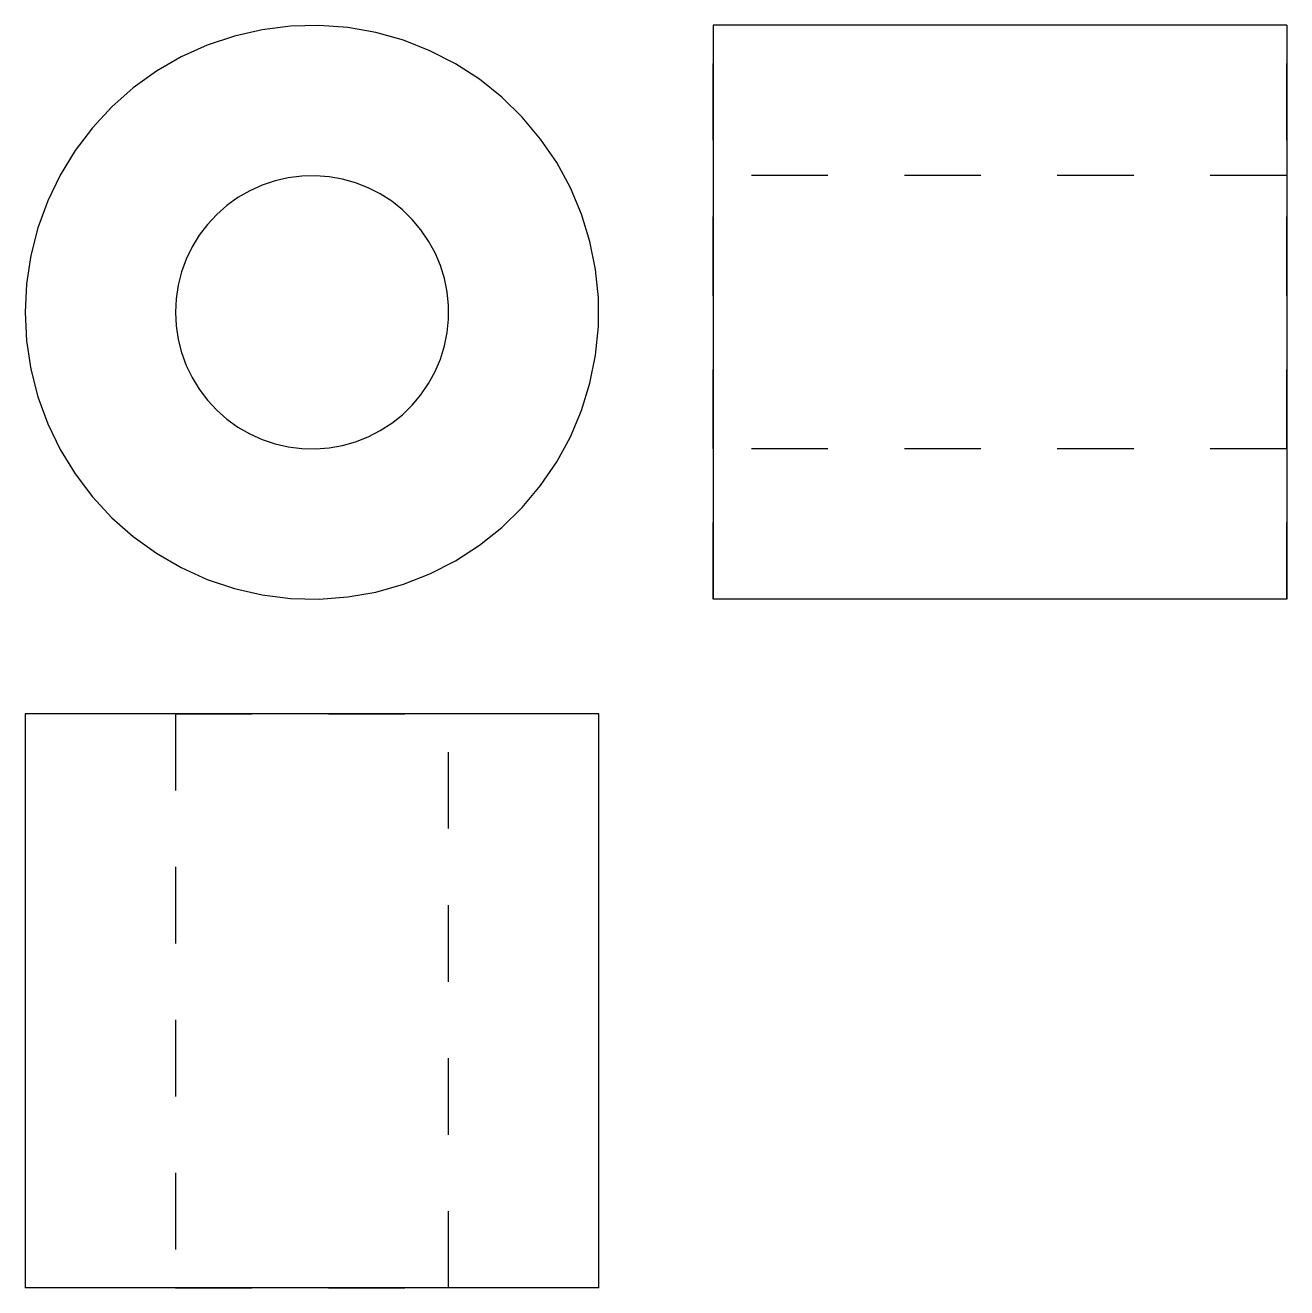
# Model space of a CAD drawing. Extents: x 0 to 1.65, y 0 to 1.65.
import ezdxf

# ---------------------------------------------------------------- set-up
doc = ezdxf.new("R2010")
doc.units = 0
doc.linetypes.add('HIDDEN', pattern=[0.037501, 0.025013, -0.012488])
for name, color, linetype in [('FRONT', 7, 'CONTINUOUS'), ('LEFT', 7, 'CONTINUOUS'), ('LEFT_HID', 7, 'HIDDEN'), ('TOP', 7, 'CONTINUOUS'), ('TOP_HID', 7, 'HIDDEN')]:
    doc.layers.add(name, color=color, linetype=linetype)

msp = doc.modelspace()

# ---------------------------------------------------------------- linework, layer by layer
at = {"layer": 'FRONT'}
for p, q in [((0.273435, 1.635868), (0.237997, 1.623961)), ((0.309882, 1.644186), (0.273435, 1.635868)), ((0.346976, 1.648835), (0.309882, 1.644186)), ((0.384349, 1.649767), (0.346976, 1.648835)), ((0.421629, 1.646973), (0.384349, 1.649767)), ((0.458445, 1.640481), (0.421629, 1.646973)), ((0.494432, 1.630356), (0.458445, 1.640481)), ((0.237997, 1.623961), (0.203921, 1.608585)), ((0.529233, 1.616698), (0.494432, 1.630356)), ((0.203921, 1.608585), (0.171545, 1.589893)), ((0.5625, 1.599643), (0.529233, 1.616698)), ((0.171545, 1.589893), (0.141191, 1.56807)), ((0.593904, 1.57936), (0.5625, 1.599643)), ((0.141191, 1.56807), (0.113161, 1.543334)), ((0.623132, 1.556051), (0.593904, 1.57936)), ((0.649894, 1.529948), (0.623132, 1.556051)), ((0.113161, 1.543334), (0.087733, 1.515929)), ((0.673925, 1.50131), (0.649894, 1.529948)), ((0.087733, 1.515929), (0.06516, 1.486128)), ((0.06516, 1.486128), (0.045667, 1.454229)), ((0.694984, 1.470422), (0.673925, 1.50131)), ((0.712863, 1.43759), (0.694984, 1.470422)), ((0.045667, 1.454229), (0.029446, 1.420546)), ((0.361655, 1.452956), (0.343991, 1.450742)), ((0.379452, 1.453399), (0.361655, 1.452956)), ((0.397204, 1.452069), (0.379452, 1.453399)), ((0.414736, 1.448978), (0.397204, 1.452069)), ((0.309761, 1.441111), (0.293534, 1.433789)), ((0.326636, 1.446781), (0.309761, 1.441111)), ((0.343991, 1.450742), (0.326636, 1.446781)), ((0.431873, 1.444156), (0.414736, 1.448978)), ((0.448444, 1.437652), (0.431873, 1.444156)), ((0.464286, 1.429531), (0.448444, 1.437652)), ((0.727385, 1.403141), (0.712863, 1.43759)), ((0.029446, 1.420546), (0.01666, 1.385417)), ((0.278117, 1.424888), (0.263663, 1.414496)), ((0.293534, 1.433789), (0.278117, 1.424888)), ((0.47924, 1.419872), (0.464286, 1.429531)), ((0.493158, 1.408773), (0.47924, 1.419872)), ((0.250315, 1.402717), (0.238206, 1.389667)), ((0.263663, 1.414496), (0.250315, 1.402717)), ((0.505902, 1.396343), (0.493158, 1.408773)), ((0.738404, 1.367417), (0.727385, 1.403141)), ((0.238206, 1.389667), (0.227457, 1.375476)), ((0.517345, 1.382706), (0.505902, 1.396343)), ((0.01666, 1.385417), (0.007435, 1.349188)), ((0.227457, 1.375476), (0.218175, 1.360286)), ((0.527373, 1.367997), (0.517345, 1.382706)), ((0.218175, 1.360286), (0.210451, 1.344247)), ((0.535887, 1.352363), (0.527373, 1.367997)), ((0.745812, 1.330774), (0.738404, 1.367417)), ((0.007435, 1.349188), (0.001863, 1.312221)), ((0.210451, 1.344247), (0.204362, 1.327518)), ((0.542802, 1.335958), (0.535887, 1.352363)), ((0.204362, 1.327518), (0.199969, 1.310267)), ((0.54805, 1.318947), (0.542802, 1.335958)), ((0.749534, 1.293576), (0.745812, 1.330774)), ((0.001863, 1.312221), (0, 1.274883)), ((0.199969, 1.310267), (0.197316, 1.292663)), ((0.551577, 1.301498), (0.54805, 1.318947)), ((0.197316, 1.292663), (0.196429, 1.274883)), ((0.553349, 1.283784), (0.551577, 1.301498)), ((0.749534, 1.256191), (0.749534, 1.293576)), ((0, 1.274883), (0.001863, 1.237546)), ((0.196429, 1.274883), (0.197316, 1.257103)), ((0.553349, 1.265982), (0.553349, 1.283784)), ((0.197316, 1.257103), (0.199969, 1.2395)), ((0.551577, 1.248269), (0.553349, 1.265982)), ((0.745812, 1.218993), (0.749534, 1.256191)), ((0.001863, 1.237546), (0.007435, 1.200579)), ((0.199969, 1.2395), (0.204362, 1.222249)), ((0.54805, 1.23082), (0.551577, 1.248269)), ((0.204362, 1.222249), (0.210451, 1.20552)), ((0.542802, 1.213808), (0.54805, 1.23082)), ((0.210451, 1.20552), (0.218175, 1.189481)), ((0.535887, 1.197404), (0.542802, 1.213808)), ((0.738404, 1.182349), (0.745812, 1.218993)), ((0.007435, 1.200579), (0.01666, 1.16435)), ((0.218175, 1.189481), (0.227457, 1.174291)), ((0.527373, 1.18177), (0.535887, 1.197404)), ((0.227457, 1.174291), (0.238206, 1.1601)), ((0.517345, 1.167061), (0.527373, 1.18177)), ((0.727385, 1.146626), (0.738404, 1.182349)), ((0.01666, 1.16435), (0.029446, 1.12922)), ((0.238206, 1.1601), (0.250315, 1.14705)), ((0.505902, 1.153424), (0.517345, 1.167061)), ((0.250315, 1.14705), (0.263663, 1.135271)), ((0.47924, 1.129895), (0.493158, 1.140994)), ((0.493158, 1.140994), (0.505902, 1.153424)), ((0.712863, 1.112177), (0.727385, 1.146626)), ((0.029446, 1.12922), (0.045667, 1.095538)), ((0.263663, 1.135271), (0.278117, 1.124879)), ((0.278117, 1.124879), (0.293534, 1.115978)), ((0.464286, 1.120236), (0.47924, 1.129895)), ((0.293534, 1.115978), (0.309761, 1.108656)), ((0.309761, 1.108656), (0.326636, 1.102986)), ((0.414736, 1.100789), (0.431873, 1.105611)), ((0.431873, 1.105611), (0.448444, 1.112115)), ((0.448444, 1.112115), (0.464286, 1.120236)), ((0.694984, 1.079345), (0.712863, 1.112177)), ((0.045667, 1.095538), (0.06516, 1.063638)), ((0.326636, 1.102986), (0.343991, 1.099025)), ((0.343991, 1.099025), (0.361655, 1.096811)), ((0.361655, 1.096811), (0.379452, 1.096368)), ((0.379452, 1.096368), (0.397204, 1.097698)), ((0.397204, 1.097698), (0.414736, 1.100789)), ((0.673925, 1.048457), (0.694984, 1.079345)), ((0.06516, 1.063638), (0.087733, 1.033838)), ((0.649894, 1.019819), (0.673925, 1.048457)), ((0.087733, 1.033838), (0.113161, 1.006433)), ((0.623132, 0.993715), (0.649894, 1.019819)), ((0.113161, 1.006433), (0.141191, 0.981697)), ((0.593904, 0.970407), (0.623132, 0.993715)), ((0.141191, 0.981697), (0.171545, 0.959874)), ((0.171545, 0.959874), (0.203921, 0.941182)), ((0.5625, 0.950124), (0.593904, 0.970407)), ((0.203921, 0.941182), (0.237997, 0.925806)), ((0.529233, 0.933069), (0.5625, 0.950124)), ((0.237997, 0.925806), (0.273435, 0.913899)), ((0.494432, 0.919411), (0.529233, 0.933069)), ((0.273435, 0.913899), (0.309882, 0.905581)), ((0.421629, 0.902794), (0.458445, 0.909285)), ((0.458445, 0.909285), (0.494432, 0.919411)), ((0.309882, 0.905581), (0.346976, 0.900932)), ((0.346976, 0.900932), (0.384349, 0.9)), ((0.384349, 0.9), (0.421629, 0.902794))]:
    msp.add_line(p, q, dxfattribs=at)
at = {"layer": 'LEFT'}
for p, q in [((0.899534, 1.65), (0.899534, 1.275)), ((1.649534, 1.65), (0.899534, 1.65)), ((1.649534, 1.65), (1.649534, 1.275)), ((0.899534, 1.275), (0.899534, 0.9)), ((1.649534, 1.275), (1.649534, 0.9)), ((1.649534, 0.9), (0.899534, 0.9))]:
    msp.add_line(p, q, dxfattribs=at)
at = {"layer": 'LEFT_HID', "linetype": 'HIDDEN'}
for p, q in [((0.899534, 0.9), (0.899534, 1.65)), ((1.649534, 0.9), (1.649534, 1.65)), ((0.899534, 1.096429), (0.899534, 1.453571)), ((0.899534, 1.453571), (0.899534, 1.275)), ((1.649534, 1.453571), (0.899534, 1.453571)), ((1.649534, 1.096429), (1.649534, 1.453571)), ((1.649534, 1.453571), (1.649534, 1.275)), ((0.899534, 1.275), (0.899534, 1.096429)), ((1.649534, 1.275), (1.649534, 1.096429)), ((1.649534, 1.096429), (0.899534, 1.096429))]:
    msp.add_line(p, q, dxfattribs=at)
at = {"layer": 'TOP'}
for p, q in [((0.75, 0.75), (0, 0.75)), ((0, 0.75), (0, 0)), ((0.75, 0), (0.75, 0.75)), ((0.75, 0), (0, 0))]:
    msp.add_line(p, q, dxfattribs=at)
at = {"layer": 'TOP_HID', "linetype": 'HIDDEN'}
for p, q in [((0.196429, 0.75), (0.553571, 0.75)), ((0.553571, 0.75), (0.196429, 0.75)), ((0.196429, 0.75), (0.196429, 0)), ((0.553571, 0), (0.553571, 0.75)), ((0.196429, 0), (0.553571, 0)), ((0.553571, 0), (0.196429, 0))]:
    msp.add_line(p, q, dxfattribs=at)

doc.saveas('drawing.dxf')
